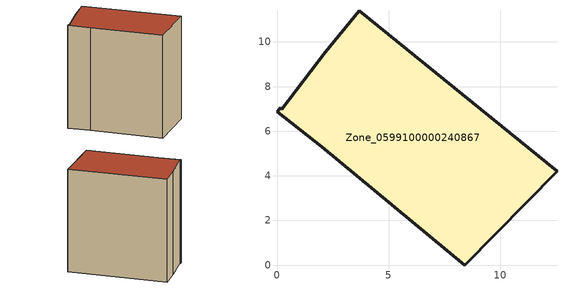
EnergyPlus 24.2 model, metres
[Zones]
Zone_0599100000240867
 floor ground (C_G): 0,6.88 0.14,7.04 0.22,6.98 2.16,9.53 3.68,11.39 12.55,4.2 8.42,0 2,5.3 z0
 wall outside (C_F): 2,5.3 8.42,0 12.55,4.2 3.68,11.39 2.16,9.53 0.22,6.98 0.14,7.04 0,6.88 2,5.3 z0:12.36
 roof outside (C_R): 2.16,9.53 0.22,6.98 0.14,7.04 0,6.88 2,5.3 8.42,0 12.55,4.2 3.68,11.39 z12.36
[BUILDING]
Pand.0599100000240867: North Axis=0; Terrain=City; Loads Convergence Tolerance Value=0.04; Temperature Convergence Tolerance Value=0.4; Solar Distribution=FullExterior; Maximum Number of Warmup Days=25; Minimum Number of Warmup Days=1
[Site:Location]
Rotterdam.The.Hague.AP_ZH_NLD Design_Conditions: Latitude=51.96; Longitude=4.45; Time Zone=1; Elevation=-4.5
[SITE:GROUNDTEMPERATURE:BUILDINGSURFACE]
18, 18, 18, 18, 18, 18, 18, 18, 18, 18, 18, 18
[MATERIAL] Thermal Absorptance=0.9; Solar Absorptance=0.7; Visible Absorptance=0.7
Name | Roughness | Thickness | Conductivity | Density | Specific Heat
G.TI.1946 | MediumSmooth | 0.15 | 1 | 540 | 1210
F.TI.1946 | Rough | 0.3 | 0.857143 | 1920 | 840
R.TI.1946 | MediumRough | 0.2 | 0.1 | 1500 | 1000
[CONSTRUCTION]
C_G: G.TI.1946
C_F: F.TI.1946
C_R: R.TI.1946
[ZONE]
Zone_0599100000240867: Type=1; Multiplier=1; Ceiling Height=Autocalculate; Volume=Autocalculate; Floor Area=autocalculate; Part of Total Floor Area=Yes
[ZONEINFILTRATION:DESIGNFLOWRATE]
Infil_Zone_0599100000240867: Zone or ZoneList or Space or SpaceList=Zone_0599100000240867; Schedule=AlwaysOn; Design Flow Rate Calculation Method=Flow/Area; Flow Rate per Floor Area=0.003; Constant Term Coefficient=1; Temperature Term Coefficient=0; Velocity Term Coefficient=0; Velocity Squared Term Coefficient=0
[HVACTEMPLATE:ZONE:IDEALLOADSAIRSYSTEM]
Zone_0599100000240867: Maximum Heating Supply Air Temperature=50; Minimum Cooling Supply Air Temperature=13; Maximum Heating Supply Air Humidity Ratio=0.0156; Minimum Cooling Supply Air Humidity Ratio=0.0077; Heating Limit=NoLimit; Cooling Limit=NoLimit; Dehumidification Control Type=ConstantSensibleHeatRatio; Cooling Sensible Heat Ratio=0.7; Dehumidification Setpoint=60; Humidification Control Type=None; Humidification Setpoint=30; Outdoor Air Method=None; Outdoor Air Flow Rate per Person=0.00944; Outdoor Air Flow Rate per Zone Floor Area=0; Outdoor Air Flow Rate per Zone=0; Demand Controlled Ventilation Type=None; Outdoor Air Economizer Type=NoEconomizer; Heat Recovery Type=None; Sensible Heat Recovery Effectiveness=0.7; Latent Heat Recovery Effectiveness=0.65
[ZONECONTROL:THERMOSTAT]
ThermostatControl_Zone_0599100000240867: Zone or ZoneList=Zone_0599100000240867; Control Type Schedule=DualSetpointControlType; Control 1=Thermostat_Zone_0599100000240867; Temperature Difference Between Cutout And Setpoint=0
[THERMOSTATSETPOINT:DUALSETPOINT]
Thermostat_Zone_0599100000240867: Heating Setpoint Temperature Schedule=HeatingSetpoint_Zone_0599100000240867; Cooling Setpoint Temperature Schedule=CoolingSetpoint_Zone_0599100000240867
[SCHEDULE:COMPACT]
HeatingSetpoint_Zone_0599100000240867: Through: 12/31, For: AllDays, Until: 24:00, 21
CoolingSetpoint_Zone_0599100000240867: Through: 12/31, For: AllDays, Until: 24:00, 24
DualSetpointControlType: Through: 12/31, For: AllDays, Until: 24:00, 4
AlwaysOn: Through: 12/31, For: AllDays, Until: 24:00, 1
